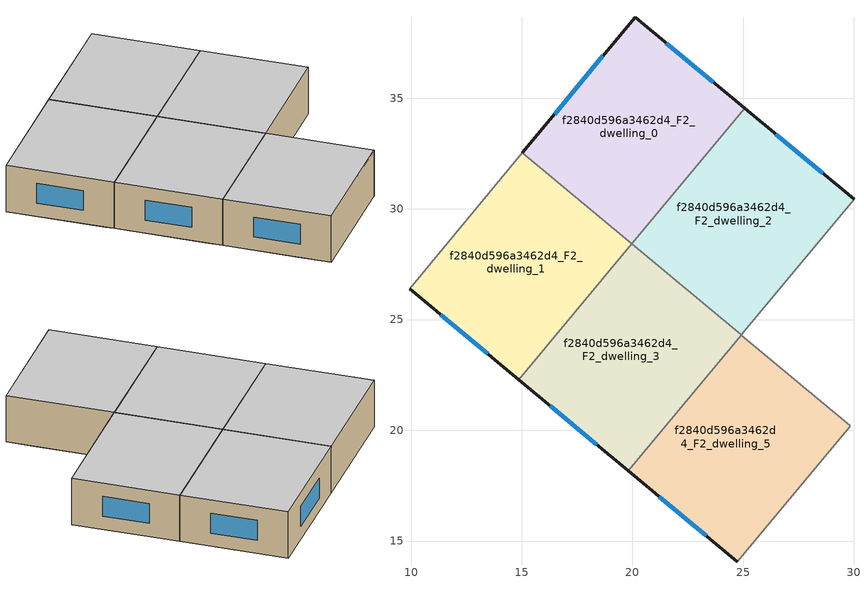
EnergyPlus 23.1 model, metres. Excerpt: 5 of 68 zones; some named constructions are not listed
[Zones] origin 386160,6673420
f2840d596a3462d4_F2_dwelling_0
 floor to f2840d596a3462d4_F1_dwelling_11 (EU_floor_Construction): 24.65,34.89 19.55,28.76 15.03,32.53 20.12,38.66 z6
 floor to f2840d596a3462d4_F1_dwelling_9 (EU_floor_Construction): 25.06,34.54 19.97,28.42 19.55,28.76 24.65,34.89 z6
 wall outside (EU_wall_Construction): 25.06,34.54 20.12,38.66 15.03,32.53 z6:9
 wall to f2840d596a3462d4_F2_dwelling_1 (EU_wall_Construction): 15.03,32.53 19.97,28.42 z6:9
 wall to f2840d596a3462d4_F2_dwelling_2 (EU_wall_Construction): 19.97,28.42 25.06,34.54 z6:9
 window (EU_Window_Construction): 18.66,36.91 16.48,34.28 / 23.65,35.72 21.53,37.48 z6.86:8.14
 ceiling to f2840d596a3462d4_F3_dwelling_0 (EU_floor_Construction): 19.97,28.42 25.06,34.54 20.12,38.66 15.03,32.53 z9
f2840d596a3462d4_F2_dwelling_1
 floor to f2840d596a3462d4_F1_dwelling_10 (EU_floor_Construction): 19.55,28.76 14.45,22.63 9.93,26.4 15.03,32.53 z6
 floor to f2840d596a3462d4_F1_dwelling_8 (EU_floor_Construction): 19.96,28.41 14.87,22.29 14.45,22.63 19.55,28.76 z6
 wall outside (EU_wall_Construction): 9.93,26.4 14.86,22.29 z6:9
 wall adiabatic (EU_wall_Construction): 15.03,32.53 9.93,26.4 z6:9
 wall to f2840d596a3462d4_F2_dwelling_3 (EU_wall_Construction): 14.86,22.29 19.96,28.41 z6:9
 window (EU_Window_Construction): 11.34,25.22 13.45,23.46 z6.86:8.14
 ceiling to f2840d596a3462d4_F3_dwelling_1 (EU_floor_Construction): 14.86,22.29 19.97,28.42 15.03,32.53 9.93,26.4 z9
f2840d596a3462d4_F2_dwelling_2
 floor to f2840d596a3462d4_F1_dwelling_9 (EU_floor_Construction): 29.18,31.12 24.08,24.99 19.96,28.41 25.06,34.54 z6
 floor to f2840d596a3462d4_F1_dwelling_7 (EU_floor_Construction): 30,30.43 24.9,24.31 24.08,24.99 29.18,31.12 z6
 wall outside (EU_wall_Construction): 30,30.43 25.06,34.54 z6:9
 wall to f2840d596a3462d4_F2_dwelling_3 (EU_wall_Construction): 19.96,28.41 24.9,24.3 z6:9
 wall to f2840d596a3462d4_F2_dwelling_4 (EU_wall_Construction): 24.9,24.3 30,30.43 z6:9
 window (EU_Window_Construction): 28.59,31.61 26.47,33.37 z6.86:8.14
 ceiling to f2840d596a3462d4_F3_dwelling_2 (EU_floor_Construction): 24.9,24.3 30,30.43 25.06,34.54 19.96,28.41 z9
f2840d596a3462d4_F2_dwelling_3
 floor to f2840d596a3462d4_F1_dwelling_8 (EU_floor_Construction): 24.08,24.99 18.98,18.86 14.87,22.29 19.96,28.41 z6
 floor to f2840d596a3462d4_F1_dwelling_6 (EU_floor_Construction): 24.9,24.3 19.8,18.17 18.98,18.86 24.08,24.99 z6
 wall outside (EU_wall_Construction): 14.86,22.29 19.8,18.17 z6:9
 wall to f2840d596a3462d4_F2_dwelling_5 (EU_wall_Construction): 19.8,18.17 24.9,24.3 z6:9
 window (EU_Window_Construction): 16.28,21.11 18.39,19.35 z6.86:8.14
 ceiling to f2840d596a3462d4_F3_dwelling_3 (EU_floor_Construction): 19.8,18.17 24.9,24.3 19.96,28.41 14.86,22.29 z9
f2840d596a3462d4_F2_dwelling_5
 floor to f2840d596a3462d4_F1_dwelling_6 (EU_floor_Construction): 28.6,21.22 23.5,15.09 19.8,18.17 24.9,24.3 z6
 floor to f2840d596a3462d4_F1_dwelling_4 (EU_floor_Construction): 29.84,20.19 24.73,14.06 23.5,15.09 28.6,21.22 z6
 wall outside (EU_wall_Construction): 19.8,18.17 24.73,14.06 z6:9
 wall to f2840d596a3462d4_F2_dwelling_4 (EU_wall_Construction): 29.84,20.2 24.9,24.3 z6:9
 wall to f2840d596a3462d4_F2_dwelling_7 (EU_wall_Construction): 24.73,14.06 29.84,20.19 z6:9
 window (EU_Window_Construction): 21.21,17 23.32,15.24 z6.86:8.14
 ceiling to f2840d596a3462d4_F3_dwelling_5 (EU_floor_Construction): 24.73,14.06 29.84,20.2 24.9,24.3 19.8,18.17 z9
[SCHEDULE:FILE] Column Number=1; Rows to Skip at Top=0; Number of Hours of Data=8760; Column Separator=Comma; Interpolate to Timestep=No; Minutes per Item=60; Adjust Schedule for Daylight Savings=Yes
Name | File
EU_Step8_GainSchedule_f2840d596a3462d4_F1_dwelling_8_f000 | ../../schedules/f2840d596a3462d4/f2840d596a3462d4_F1_dwelling_8_f000_gain.csv
EU_Step8_GainSchedule_f2840d596a3462d4_F1_dwelling_9_f000 | ../../schedules/f2840d596a3462d4/f2840d596a3462d4_F1_dwelling_9_f000_gain.csv
EU_Step8_GainSchedule_f2840d596a3462d4_F1_dwelling_10_f000 | ../../schedules/f2840d596a3462d4/f2840d596a3462d4_F1_dwelling_10_f000_gain.csv
EU_Step8_GainSchedule_f2840d596a3462d4_F1_dwelling_11_f000 | ../../schedules/f2840d596a3462d4/f2840d596a3462d4_F1_dwelling_11_f000_gain.csv
EU_Step8_GainSchedule_f2840d596a3462d4_F2_dwelling_0_f000 | ../../schedules/f2840d596a3462d4/f2840d596a3462d4_F2_dwelling_0_f000_gain.csv
EU_Step8_GainSchedule_f2840d596a3462d4_F2_dwelling_1_f000 | ../../schedules/f2840d596a3462d4/f2840d596a3462d4_F2_dwelling_1_f000_gain.csv
EU_Step8_GainSchedule_f2840d596a3462d4_F2_dwelling_2_f000 | ../../schedules/f2840d596a3462d4/f2840d596a3462d4_F2_dwelling_2_f000_gain.csv
EU_Step8_GainSchedule_f2840d596a3462d4_F2_dwelling_3_f000 | ../../schedules/f2840d596a3462d4/f2840d596a3462d4_F2_dwelling_3_f000_gain.csv
EU_Step8_GainSchedule_f2840d596a3462d4_F2_dwelling_4_f000 | ../../schedules/f2840d596a3462d4/f2840d596a3462d4_F2_dwelling_4_f000_gain.csv
EU_Step8_GainSchedule_f2840d596a3462d4_F2_dwelling_5_f000 | ../../schedules/f2840d596a3462d4/f2840d596a3462d4_F2_dwelling_5_f000_gain.csv
EU_Step8_GainSchedule_f2840d596a3462d4_F2_dwelling_6_f000 | ../../schedules/f2840d596a3462d4/f2840d596a3462d4_F2_dwelling_6_f000_gain.csv
EU_Step8_GainSchedule_f2840d596a3462d4_F2_dwelling_7_f000 | ../../schedules/f2840d596a3462d4/f2840d596a3462d4_F2_dwelling_7_f000_gain.csv
EU_Step8_GainSchedule_f2840d596a3462d4_F2_dwelling_8_f000 | ../../schedules/f2840d596a3462d4/f2840d596a3462d4_F2_dwelling_8_f000_gain.csv
EU_Step8_GainSchedule_f2840d596a3462d4_F2_dwelling_9_f000 | ../../schedules/f2840d596a3462d4/f2840d596a3462d4_F2_dwelling_9_f000_gain.csv
EU_Step8_GainSchedule_f2840d596a3462d4_F2_dwelling_10_f000 | ../../schedules/f2840d596a3462d4/f2840d596a3462d4_F2_dwelling_10_f000_gain.csv
